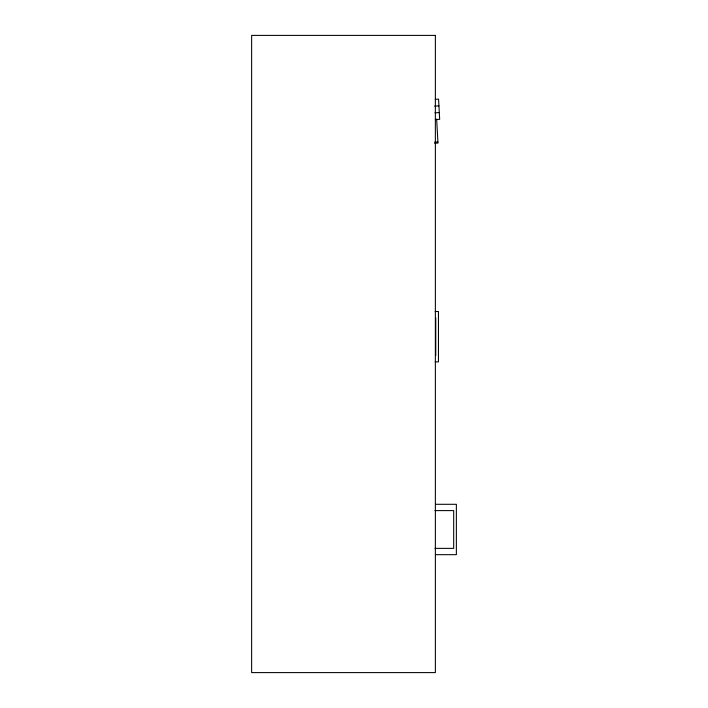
<?xml version="1.0" encoding="UTF-8"?>
<svg xmlns="http://www.w3.org/2000/svg" width="708" height="708" viewBox="0 0 708 708"><rect width="100%" height="100%" fill="white"/><g stroke="black" fill="none" stroke-linecap="round" stroke-linejoin="round"><path stroke-width="1.06" d="M435.278 99.324L438.571 99.147L439.668 119.325L435.296 119.563M434.553 106.112L438.933 105.873M434.924 112.838L439.305 112.599M434.615 142.14L437.907 141.954M434.659 143.255L437.969 143.078L436.65 119.077M435.163 311.502L438.456 311.502L438.456 361.876L435.163 361.876M435.553 504.3L456.368 504.3L456.368 554.674L435.553 554.674M434.951 510.601L453.686 510.601L453.686 548.373L434.951 548.373M435.765 317.804L435.765 355.584M435.367 35.4L251.632 35.4L251.632 672.6L435.367 672.6L435.367 35.4"/></g></svg>
